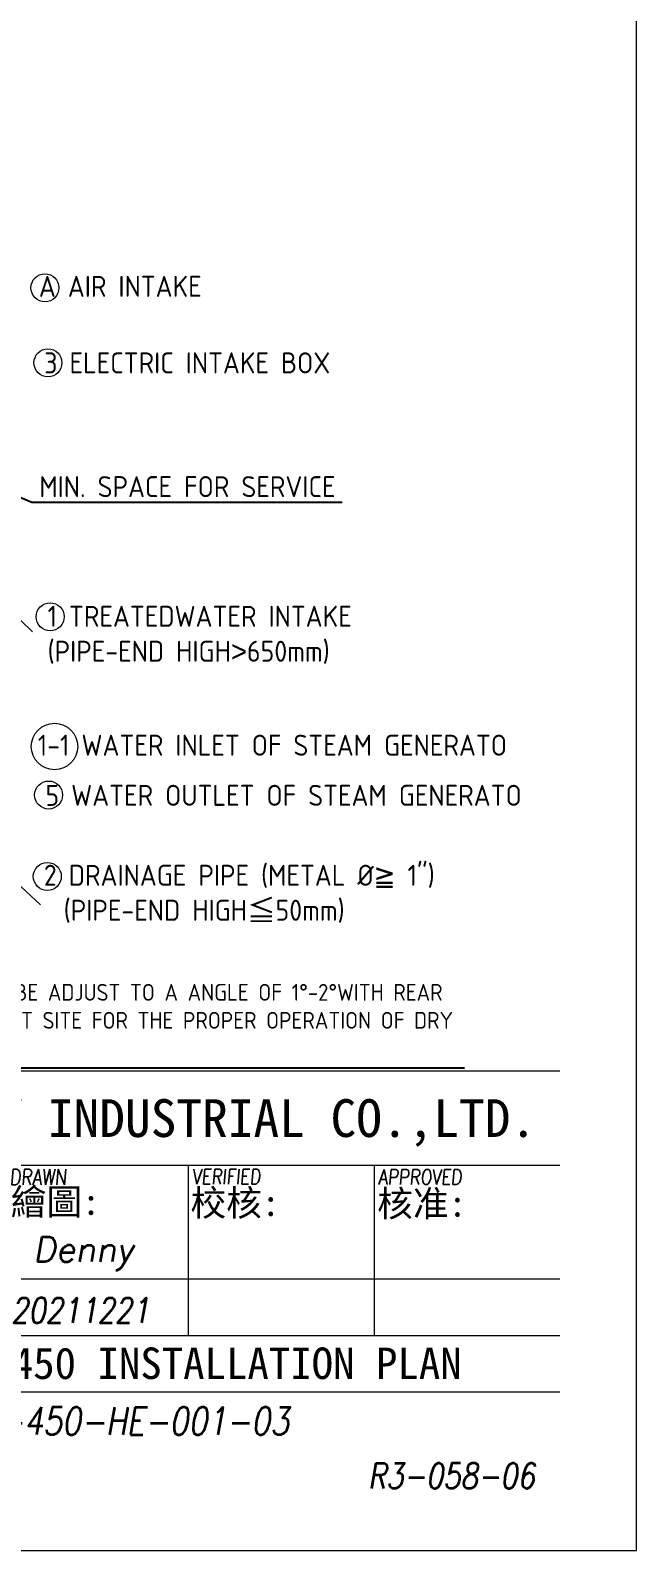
# Model space of a CAD drawing. Header units: millimetres. Extents: x -170975 to -150669, y 655 to 14456.
# Drawn here: x -152835 to -150669, y 655 to 6087 of the extents above; entities that cross this region are included whole.
import ezdxf

# ---------------------------------------------------------------- set-up
doc = ezdxf.new("R2010")
doc.units = ezdxf.units.MM
doc.layers.get('0').update_dxf_attribs({"lineweight": 25})
for name, color, linetype, lineweight in [('D', 3, 'Continuous', 13), ('F', 7, 'Continuous', 15), ('T', 4, 'Continuous', 15)]:
    doc.layers.add(name, color=color, linetype=linetype, lineweight=lineweight)
doc.styles.get("Standard").update_dxf_attribs({"font": 'KAIU.TTF'})
doc.styles.add('STU25', font='isocp2.shx')
doc.styles.add('Text', font='romans.shx', dxfattribs={"width": 0.8, "oblique": 10})
doc.dimstyles.new('STU25$7', dxfattribs={"dimscale": 30, "dimtxt": 2.5, "dimasz": 2, "dimexe": 1.25, "dimexo": 0.625, "dimgap": 1, "dimtad": 0, "dimdec": 4, "dimdsep": 46, "dimtxsty": 'STU25', "dimcen": 2.5, "dimazin": 2, "dimtfac": 1, "dimtdec": 4, "dimtmove": 0, "dimatfit": 3, "dimfxl": 0, "dimtolj": 1, "dimtzin": 0, "dimarcsym": 0})

# ---------------------------------------------------------------- blocks, each defined once
blk = doc.blocks.new('新駿LOGO')
at = {"insert": (-455.51, -439.78), "char_height": 3, "attachment_point": 1, "style": 'STU25'}
blk.add_mtext('{\\f標楷體|b0|i0|c136|p65;STURDY\\H0.9667x; \\H1.034x;INDUSTRIAL CO.,LTD.}', dxfattribs=at)
blk = doc.blocks.new('H421')
at = {"layer": 'F', "color": 7}
for p, q in [((155.91, 38.09), (286.91, 38.09)), ((211.36, 38.09), (286.91, 38.09)), ((155.91, 30.59), (286.91, 30.59)), ((257.41, 30.59), (257.41, 17.09)), ((272.16, 30.59), (272.16, 17.09)), ((155.91, 21.59), (286.91, 21.59)), ((214.91, 21.59), (286.91, 21.59)), ((227.91, 21.59), (286.91, 21.59)), ((155.91, 17.09), (286.91, 17.09)), ((286.91, 12.59), (155.91, 12.59))]:
    blk.add_line(p, q, dxfattribs=at)
blk.add_blockref('新駿LOGO', (687.56, 475.62))
at = {"layer": 'F', "color": 1, "lineweight": 15, "style": 'Text', "oblique": 5, "width": 0.8}
for s, height, p in [('DRAWN', 1.245, (243.23, 29.03)), ('VERIFIED', 1.2, (257.72, 29.09)), ('APPROVED', 1.2, (272.5, 29.06))]:
    blk.add_text(s, height=height, dxfattribs=at).set_placement(p)
at = {"layer": 'F', "lineweight": -3}
for s, p in [('繪圖:', (243.32, 26.66)), ('校核:', (257.59, 26.57)), ('核准:', (272.41, 26.52))]:
    blk.add_text(s, height=2.076, dxfattribs=at).set_placement(p)

msp = doc.modelspace()

# ---------------------------------------------------------------- linework, layer by layer
at = {"layer": 'D'}
for p, q in [((-152953.368, 4059.843), (-152827.045, 3938.081)), ((-153021.899, 3168.729), (-152798.103, 2962.309))]:
    msp.add_line(p, q, dxfattribs=at)
for centre, radius in [((-152782.834, 5166.994), 50), ((-152772.099, 4899.035), 50), ((-152764.093, 3991.581), 50), ((-152748.648, 3527.96), 82.93), ((-152769.704, 3354.705), 50), ((-152774.24, 3063.735), 50)]:
    msp.add_circle(centre, radius, dxfattribs=at)
at = {"layer": 'F', "color": 6}
msp.add_lwpolyline([(-163854.315, 9925.161), (-163854.315, 655.161), (-150669.315, 655.161), (-150669.315, 9925.161)], close=True, dxfattribs=at)
msp.add_lwpolyline([(-163854.315, 9925.161), (-163854.315, 655.161), (-150669.315, 655.161), (-150669.315, 9925.161)], close=True, dxfattribs=at)

# ---------------------------------------------------------------- block references
at = {"xscale": 45, "yscale": 45, "zscale": 45}
msp.add_blockref('H421', (-163854.315, 655.161), dxfattribs=at)

# ---------------------------------------------------------------- texts
at = {"layer": 'D', "color": 4}
msp.add_text('SAP-450 INSTALLATION PLAN', height=112.5, dxfattribs=at).set_placement((-153207.4, 1268.196))
at = {"layer": 'D', "color": 11, "attachment_point": 1}
for s, insert, char_height in [('{\\Fisocp2.shx;\\C3;A AIR INTAKE}', (-152804.549, 5209.637), 75), ('{\\Fisocp2.shx;\\C3;3 ELECTRIC INTAKE BOX}', (-152785.275, 4936.295), 75), ('{\\Fisocp2.shx;\\C3;MIN. SPACE FOR SERVICE}', (-152802.854, 4494.037), 75), ('{\\Fisocp2.shx;\\C3;1 TREATEDWATER INTAKE\\P(PIPE-END HIGH\\f新細明體|b0|i0|c136|p18;>\\Fisocp2.shx;650mm)}', (-152773.42, 4030.888), 75), ('{\\Fisocp2.shx;\\C3;1-1\\Fisocp3.shx; \\Fisocp2.shx;WATER INLET OF STEAM GENERATO}', (-152808.451, 3570.235), 75), ('{\\Fisocp2.shx;\\C3;5 WATER OUTLET OF STEAM GENERATO}', (-152780.944, 3391.099), 75), ('{\\Fisocp2.shx;\\C3;2 DRAINAGE PIPE (METAL %%C\\f新細明體|b0|i0|c136|p18;≧\\Fisocp2.shx; 1")\\P\\f????|b0|i0|c0|p18; \\Fisocp2.shx; (PIPE-END HIGH\\f標楷體|b0|i0|c136|p65;≦\\Fisocp2.shx;50mm)}', (-152786.692, 3105.534), 75), ('{\\Fisocp2.shx;\\C3;THE EQUIPMENT SHALL BE ADJUST TO A ANGLE OF 1%%d-2%%dWITH REAR \\PSITE HIGHER THAN FRONT SITE FOR THE PROPER OPERATION OF DRY \\PAND DRAINAGE.}', (-153711.324, 2679.789), 60)]:
    msp.add_mtext(s, dxfattribs=dict(at, insert=insert, char_height=char_height))
at = {"layer": 'T', "lineweight": 20, "style": 'Text', "oblique": 10}
msp.add_text('Denny', height=90, dxfattribs=at).set_placement((-152824.769, 1686.324))
at = {"layer": 'T', "lineweight": 20, "style": 'Text', "oblique": 10, "width": 0.8}
for s, height, p in [('20211221', 90, (-152903.393, 1468.411)), ('SAP-450-HE-001-03', 99, (-153146.057, 1068.225))]:
    msp.add_text(s, height=height, dxfattribs=at).set_placement(p)
at = {"layer": 'T', "linetype": 'Continuous', "lineweight": 20, "insert": (-151628.485, 967.185), "char_height": 90, "attachment_point": 1, "style": 'Text'}
msp.add_mtext('{R3-058-06}', dxfattribs=at)

# ---------------------------------------------------------------- leaders
at = {"layer": 'D'}
for points in [[(-153186.226, 4552.352), (-152829.527, 4400.64), (-151721.071, 4400.64)], [(-154145.484, 2624.659), (-153780.455, 2379.709), (-151283.599, 2379.709)]]:
    msp.add_leader(points, dimstyle='STU25$7', override={"dimgap": 1, "dimtad": 0}, dxfattribs=at)

doc.saveas('drawing.dxf')
